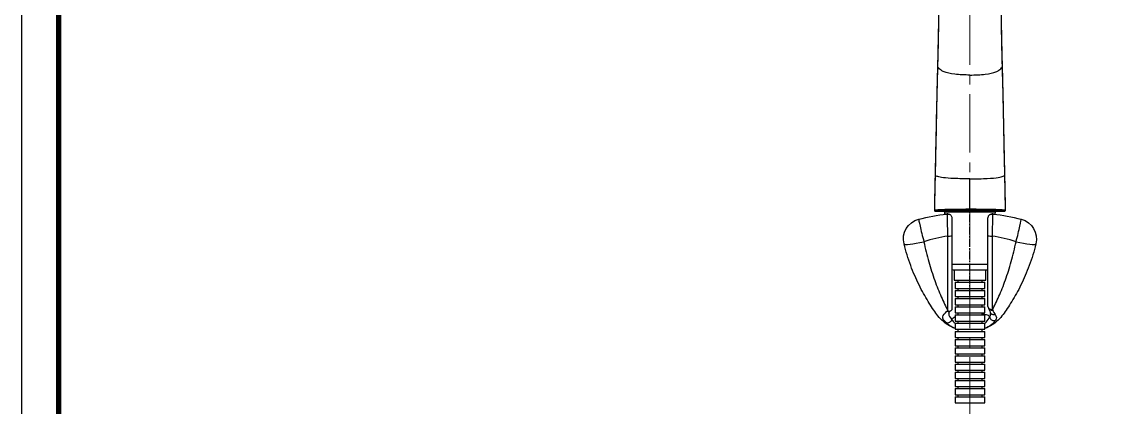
# Model space of a CAD drawing. Extents: x 0 to 1128, y 0 to 827.
# Drawn here: x 0 to 529, y 278 to 466 of the extents above; entities that cross this region are included whole.
import ezdxf

# ---------------------------------------------------------------- set-up
doc = ezdxf.new("R2010")
doc.units = 0
doc.header["$LTSCALE"] = 3
doc.header["$MEASUREMENT"] = 0
doc.linetypes.add('CENTER', pattern=[2, 1.25, -0.25, 0.25, -0.25])
doc.linetypes.add('CENTER2', pattern=[28.575, 19.05, -3.175, 3.175, -3.175])
doc.layers.get('0').update_dxf_attribs({"linetype": 'CONTINUOUS'})
doc.layers.add('1', color=7, linetype='CONTINUOUS')
doc.layers.add('Cneter', color=1, linetype='CENTER2', lineweight=13)

msp = doc.modelspace()

# ---------------------------------------------------------------- linework, layer by layer
at = {"ltscale": 0.5}
msp.add_lwpolyline([(0, 0), (1128.4, 0), (1128.4, 826.8), (0, 826.8)], close=True, dxfattribs=at)
at = {"color": 5, "linetype": 'ByBlock', "lineweight": 200, "const_width": 2.6}
msp.add_lwpolyline([(18.14, 35.4), (1110.14, 35.4), (1110.14, 807.6), (18.14, 807.6)], close=True, dxfattribs=at)
at = {"layer": '1', "color": 7, "linetype": 'Continuous'}
for p, q in [((451.09, 373.92), (450.63, 373.42)), ((450.63, 373.42), (450.72, 372.12)), ((450.63, 373.42), (463.09, 373.42)), ((451.09, 373.92), (463.09, 373.92)), ((463.09, 374.18), (463.09, 373.92)), ((463.09, 373.92), (475.09, 373.92)), ((463.09, 373.42), (475.56, 373.42)), ((475.56, 373.42), (475.09, 373.92)), ((475.47, 372.12), (475.56, 373.42)), ((452.29, 325.07), (452.29, 361.5)), ((454.29, 361.66), (454.29, 326.75)), ((471.89, 327.05), (471.89, 361.66)), ((473.89, 361.5), (473.89, 325.67)), ((454.29, 347.71), (463.09, 347.71)), ((455.34, 344.92), (455.34, 339.92)), ((463.09, 347.71), (471.89, 347.71)), ((470.84, 339.92), (470.84, 344.92)), ((455.34, 339.92), (463.09, 339.92)), ((455.79, 338.92), (455.79, 335.92)), ((455.79, 338.92), (463.09, 338.92)), ((457.09, 339.92), (457.09, 338.92)), ((463.09, 339.92), (470.84, 339.92)), ((463.09, 338.92), (470.39, 338.92)), ((469.09, 338.92), (469.09, 339.92)), ((470.39, 335.92), (470.39, 338.92)), ((455.79, 335.92), (463.09, 335.92)), ((455.79, 334.92), (455.79, 331.92)), ((455.79, 334.92), (463.09, 334.92)), ((457.09, 335.92), (457.09, 334.92)), ((463.09, 335.92), (470.39, 335.92)), ((463.09, 334.92), (470.39, 334.92)), ((469.09, 334.92), (469.09, 335.92)), ((470.39, 331.92), (470.39, 334.92)), ((455.79, 331.92), (463.09, 331.92)), ((455.79, 330.92), (455.79, 327.92)), ((455.79, 330.92), (463.09, 330.92)), ((455.79, 327.92), (463.09, 327.92)), ((457.09, 331.92), (457.09, 330.92)), ((457.09, 327.92), (457.09, 326.92)), ((463.09, 331.92), (470.39, 331.92)), ((463.09, 330.92), (470.39, 330.92)), ((463.09, 327.92), (470.39, 327.92)), ((469.09, 330.92), (469.09, 331.92)), ((469.09, 326.92), (469.09, 327.92)), ((470.39, 327.92), (470.39, 330.92)), ((455.79, 326.92), (455.79, 323.92)), ((455.79, 326.92), (463.09, 326.92)), ((455.79, 323.92), (463.09, 323.92)), ((455.79, 322.92), (455.79, 319.92)), ((455.79, 322.92), (463.09, 322.92)), ((457.09, 323.92), (457.09, 322.92)), ((463.09, 326.92), (470.39, 326.92)), ((463.09, 323.92), (470.39, 323.92)), ((463.09, 322.92), (470.39, 322.92)), ((469.09, 322.92), (469.09, 323.92)), ((470.39, 323.92), (470.39, 326.92)), ((470.39, 319.92), (470.39, 322.92)), ((455.79, 319.92), (463.09, 319.92)), ((455.79, 318.92), (455.79, 315.92)), ((455.79, 318.92), (463.09, 318.92)), ((457.09, 319.92), (457.09, 318.92)), ((463.09, 319.92), (470.39, 319.92)), ((463.09, 318.92), (470.39, 318.92)), ((469.09, 318.92), (469.09, 319.92)), ((470.39, 315.92), (470.39, 318.92)), ((455.79, 315.92), (463.09, 315.92)), ((455.79, 314.92), (455.79, 311.92)), ((455.79, 314.92), (463.09, 314.92)), ((457.09, 315.92), (457.09, 314.92)), ((463.09, 315.92), (470.39, 315.92)), ((463.09, 314.92), (470.39, 314.92)), ((469.09, 314.92), (469.09, 315.92)), ((470.39, 311.92), (470.39, 314.92)), ((455.79, 311.92), (463.09, 311.92)), ((455.79, 310.92), (455.79, 307.92)), ((455.79, 310.92), (463.09, 310.92)), ((455.79, 307.92), (463.09, 307.92)), ((455.79, 306.92), (455.79, 303.92)), ((455.79, 306.92), (463.09, 306.92)), ((457.09, 311.92), (457.09, 310.92)), ((457.09, 307.92), (457.09, 306.92)), ((463.09, 311.92), (470.39, 311.92)), ((463.09, 310.92), (470.39, 310.92)), ((463.09, 307.92), (470.39, 307.92)), ((463.09, 306.92), (470.39, 306.92)), ((469.09, 310.92), (469.09, 311.92)), ((469.09, 306.92), (469.09, 307.92)), ((470.39, 307.92), (470.39, 310.92)), ((470.39, 303.92), (470.39, 306.92)), ((455.79, 303.92), (463.09, 303.92)), ((455.79, 302.92), (455.79, 299.92)), ((455.79, 302.92), (463.09, 302.92)), ((457.09, 303.92), (457.09, 302.92)), ((463.09, 303.92), (470.39, 303.92)), ((463.09, 302.92), (470.39, 302.92)), ((469.09, 302.92), (469.09, 303.92)), ((470.39, 299.92), (470.39, 302.92)), ((455.79, 299.92), (463.09, 299.92)), ((455.79, 298.92), (455.79, 295.92)), ((455.79, 298.92), (463.09, 298.92)), ((457.09, 299.92), (457.09, 298.92)), ((463.09, 299.92), (470.39, 299.92)), ((463.09, 298.92), (470.39, 298.92)), ((469.09, 298.92), (469.09, 299.92)), ((470.39, 295.92), (470.39, 298.92)), ((455.79, 295.92), (463.09, 295.92)), ((455.79, 294.92), (455.79, 291.92)), ((455.79, 294.92), (463.09, 294.92)), ((455.79, 291.92), (463.09, 291.92)), ((455.79, 290.92), (455.79, 287.92)), ((455.79, 290.92), (463.09, 290.92)), ((457.09, 295.92), (457.09, 294.92)), ((457.09, 291.92), (457.09, 290.92)), ((463.09, 295.92), (470.39, 295.92)), ((463.09, 294.92), (470.39, 294.92)), ((463.09, 291.92), (470.39, 291.92)), ((463.09, 290.92), (470.39, 290.92)), ((469.09, 294.92), (469.09, 295.92)), ((469.09, 290.92), (469.09, 291.92)), ((470.39, 291.92), (470.39, 294.92)), ((470.39, 287.92), (470.39, 290.92)), ((455.79, 287.92), (463.09, 287.92)), ((455.79, 286.92), (455.79, 283.92)), ((455.79, 286.92), (463.09, 286.92)), ((457.09, 287.92), (457.09, 286.92)), ((463.09, 287.92), (470.39, 287.92)), ((463.09, 286.92), (470.39, 286.92)), ((469.09, 286.92), (469.09, 287.92)), ((470.39, 283.92), (470.39, 286.92)), ((455.79, 283.92), (463.09, 283.92)), ((455.79, 282.92), (455.79, 279.92)), ((455.79, 282.92), (463.09, 282.92)), ((457.09, 283.92), (457.09, 282.92)), ((463.09, 283.92), (470.39, 283.92)), ((463.09, 282.92), (470.39, 282.92)), ((469.09, 282.92), (469.09, 283.92)), ((470.39, 279.92), (470.39, 282.92)), ((455.79, 279.92), (463.09, 279.92)), ((463.09, 279.92), (470.39, 279.92))]:
    msp.add_line(p, q, dxfattribs=at)
at = {"layer": '1', "color": 7, "linetype": 'Continuous', "extrusion": (-6.12323e-17, 1.12482e-32, -1)}
for centre, start, end in [((-440.59, 360.06), 346.0375, 75.5225), ((-485.59, 360.06), 104.4775, 193.9625)]:
    msp.add_arc(centre, 10, start, end, dxfattribs=at)
at = {"layer": '1', "color": 7, "linetype": 'Continuous'}
for centre, start, end in [((455.39, 347.92), 248.485, 270), ((470.79, 347.92), 270, 291.515)]:
    msp.add_arc(centre, 3, start, end, dxfattribs=at)
for centre, major_axis, ratio, start_param, end_param in [((449.22, 373.69), (-2, 0), 0.022218, 6.16282, 7.521627), ((449.22, 373.69), (1.5, 0), 0.022218, 3.021228, 4.380224), ((463.12, 374.58), (-44.57, 0), 0.022218, 1.23815, 1.291272), ((463.12, 374.58), (44.09, 0), 0.022218, 4.379817, 4.429912), ((463.06, 374.58), (44.09, 0), 0.022218, 4.994866, 5.044961), ((463.06, 374.58), (-44.57, 0), 0.022218, 1.85032, 1.903442), ((476.97, 373.69), (1.5, 0), 0.022218, 5.044554, 6.40355), ((476.97, 373.69), (-2, 0), 0.022218, 1.90315, 3.261958), ((440.59, 360.06), (2.5, -9.68), 0.032961, 3.141593, 4.839361), ((485.59, 360.06), (-2.5, -9.68), 0.032961, 1.443824, 3.141593), ((452.29, 361.66), (-2, 0), 0.076696, 1.570796, 3.141593), ((473.89, 361.66), (-2, 0), 0.076696, 0, 1.570796), ((440.59, 360.06), (9.7, 2.41), 0.126983, 3.141593, 4.680827), ((485.59, 360.06), (-9.7, 2.41), 0.126983, 1.602358, 3.141593), ((474.03, 326.92), (-1.83, -0.82), 0.760059, 6.274802, 7.5268)]:
    msp.add_ellipse(centre, major_axis=major_axis, ratio=ratio, start_param=start_param, end_param=end_param, dxfattribs=at)
for points, degree, knots in [([(448.33, 502.2), (448.29, 501.13), (448.15, 497.63), (447.97, 491.81), (447.86, 484.9), (447.81, 478.48), (447.77, 472.55), (447.71, 467.24), (447.64, 462.52), (447.56, 458.4), (447.48, 454.78), (447.4, 451.43), (447.31, 447.95), (447.21, 443.97), (447.09, 439.34), (446.96, 434.09), (446.82, 428.24), (446.68, 421.78), (446.55, 414.85), (446.39, 407.49), (446.23, 399.72), (446.05, 391.44), (445.85, 382.87), (445.77, 377.06), (445.75, 374.19)], 3, [0, 0, 0, 0, 0.026744, 0.087581, 0.144011, 0.19603, 0.243612, 0.286739, 0.323286, 0.355818, 0.384332, 0.408906, 0.434436, 0.465912, 0.501926, 0.54249, 0.587596, 0.637229, 0.691347, 0.746419, 0.805409, 0.868312, 0.934913, 1, 1, 1, 1]), ([(480.44, 374.19), (480.41, 376.81), (480.34, 382.1), (480.17, 389.86), (480, 397.28), (479.86, 404.11), (479.73, 410.35), (479.61, 415.89), (479.52, 420.77), (479.43, 425.01), (479.35, 428.72), (479.27, 432.12), (479.18, 435.65), (479.08, 439.67), (478.96, 444.31), (478.83, 449.51), (478.69, 455.26), (478.56, 461.56), (478.46, 468.24), (478.39, 475.27), (478.34, 482.6), (478.25, 490.35), (478.05, 496.94), (477.91, 500.92), (477.85, 502.22)], 3, [0, 0, 0, 0, 0.059432, 0.119924, 0.176141, 0.228003, 0.27542, 0.318412, 0.354872, 0.387348, 0.41582, 0.440365, 0.465977, 0.49752, 0.533561, 0.574099, 0.619157, 0.668771, 0.722949, 0.778157, 0.837307, 0.900384, 0.967359, 1, 1, 1, 1]), ([(447.86, 478.72), (447.84, 476.1), (447.79, 470.44), (447.68, 462.33), (447.53, 455.67), (447.4, 449.88), (447.3, 446.49), (447.25, 444.28)], 3, [0, 0, 0, 0, 0.232179, 0.500321, 0.709532, 0.810613, 1, 1, 1, 1]), ([(478.94, 444.28), (478.87, 446.66), (478.76, 450.98), (478.62, 456.76), (478.49, 463.21), (478.39, 470.41), (478.35, 476.06), (478.33, 478.72)], 3, [0, 0, 0, 0, 0.203819, 0.370502, 0.499679, 0.764329, 1, 1, 1, 1]), ([(447.25, 444.28), (447.19, 442.1), (447.07, 437.73), (446.85, 428.95), (446.63, 417.89), (446.42, 406.75), (446.23, 397.81), (446.12, 393.34), (446.07, 391.1)], 3, [0, 0, 0, 0, 0.125004, 0.250004, 0.50001, 0.749995, 0.874997, 1, 1, 1, 1]), ([(463.09, 440.21), (461.8, 440.21), (459.2, 440.28), (454.38, 440.72), (450.85, 441.54), (448.89, 442.52), (447.98, 443.31), (447.53, 443.9), (447.29, 444.23), (447.25, 444.28)], 3, [0, 0, 0, 0, 0.138729, 0.277459, 0.554918, 0.693647, 0.832376, 0.971106, 1, 1, 1, 1]), ([(463.09, 440.21), (464.39, 440.21), (466.99, 440.28), (471.8, 440.72), (475.34, 441.54), (477.29, 442.52), (478.2, 443.31), (478.66, 443.9), (478.9, 444.23), (478.94, 444.28)], 3, [0, 0, 0, 0, 0.138729, 0.277458, 0.554915, 0.693644, 0.832373, 0.971101, 1, 1, 1, 1]), ([(480.11, 391.1), (480.06, 393.33), (479.95, 397.79), (479.82, 404.47), (479.68, 411.15), (479.5, 420.69), (479.31, 429.85), (479.09, 438.65), (478.99, 442.4), (478.94, 444.28)], 3, [0, 0, 0, 0, 0.124417, 0.249115, 0.373897, 0.498907, 0.785205, 0.892323, 1, 1, 1, 1]), ([(446.07, 391.1), (446.04, 389.7), (445.97, 386.91), (445.84, 381.28), (445.79, 377.04), (445.76, 374.21)], 3, [0, 0, 0, 0, 0.248558, 0.497105, 1, 1, 1, 1]), ([(463.09, 389.47), (460.38, 389.47), (457.65, 389.53), (453.16, 389.73), (451.41, 389.88), (448.79, 390.21), (447.95, 390.38), (446.82, 390.74), (446.46, 390.92), (446.07, 391.1)], 3, [0, 0, 0, 0, 0.25, 0.25, 0.5, 0.5, 0.75, 0.75, 1, 1, 1, 1]), ([(463.09, 389.47), (464.6, 389.47), (467.64, 389.5), (472.99, 389.7), (476.52, 390.05), (478.48, 390.44), (479.33, 390.74), (479.8, 390.96), (480.07, 391.08), (480.11, 391.1)], 3, [0, 0, 0, 0, 0.138778, 0.277557, 0.555114, 0.693892, 0.832671, 0.971449, 1, 1, 1, 1]), ([(463.09, 374.74), (463.09, 376.9), (463.09, 381.8), (463.09, 386.71), (463.09, 389.47)], 3, [0, 0, 0, 0, 0.442045, 1, 1, 1, 1]), ([(480.43, 374.21), (480.39, 377.04), (480.32, 382.68), (480.18, 388.3), (480.11, 391.1)], 3, [0, 0, 0, 0, 0.502912, 1, 1, 1, 1]), ([(445.73, 374.21), (445.73, 374.21), (445.71, 374.15), (445.75, 374.03), (445.82, 373.89), (445.92, 373.8), (446, 373.74), (446.07, 373.72), (446.13, 373.7), (446.2, 373.69), (446.31, 373.67), (446.57, 373.66), (446.93, 373.65), (447.18, 373.64), (447.23, 373.64)], 3, [0, 0, 0, 0, 0.00128, 0.061915, 0.109336, 0.149378, 0.184064, 0.213952, 0.245152, 0.293376, 0.413421, 0.665392, 0.934538, 1, 1, 1, 1]), ([(445.76, 374.21), (445.75, 374.15), (445.78, 374.02), (445.89, 373.84), (446.07, 373.72), (446.2, 373.7), (446.25, 373.7)], 3, [0, 0, 0, 0, 0.254905, 0.509835, 0.764765, 1, 1, 1, 1]), ([(445.76, 374.21), (446.03, 374.26), (446.54, 374.36), (448.12, 374.48), (450.46, 374.58), (453.51, 374.65), (456.93, 374.7), (460.17, 374.73), (462.19, 374.74), (463.09, 374.74)], 3, [0, 0, 0, 0, 0.204089, 0.387462, 0.551114, 0.693605, 0.816122, 0.918349, 1, 1, 1, 1]), ([(446.25, 373.7), (446.18, 373.69), (446.33, 373.68), (446.47, 373.67), (447.11, 373.64), (447.58, 373.63), (448.06, 373.63), (448.62, 373.62)], 2, [0, 0, 0, 0.25, 0.25, 0.5, 0.75, 0.75, 1, 1, 1]), ([(463.09, 374.23), (462.26, 374.23), (461.47, 374.23), (460.66, 374.23), (459.86, 374.23), (459.05, 374.22), (458.31, 374.22), (457.55, 374.21), (455.32, 374.18), (454.01, 374.16), (452.71, 374.13), (451.61, 374.1), (450.53, 374.06), (449.65, 374.02), (448.77, 373.98), (448.12, 373.93), (447.49, 373.88), (447.01, 373.83), (446.56, 373.77), (446.25, 373.7)], 2, [0, 0, 0, 0.0625, 0.0625, 0.125, 0.125, 0.1875, 0.1875, 0.25, 0.375, 0.375, 0.5, 0.5, 0.625, 0.625, 0.75, 0.75, 0.875, 0.875, 1, 1, 1]), ([(447.23, 373.69), (447.85, 373.81), (448.52, 373.92), (452.04, 374.08), (453.63, 374.13), (457.84, 374.19), (460.45, 374.21), (463.09, 374.21)], 3, [0, 0, 0, 0, 0.5, 0.5, 0.75, 0.75, 1, 1, 1, 1]), ([(463.09, 374.2), (460.53, 374.2), (458.02, 374.18), (453.9, 374.12), (452.38, 374.07), (450.14, 373.97), (449.39, 373.91), (448.34, 373.8), (448.03, 373.75), (447.73, 373.69)], 3, [0, 0, 0, 0, 0.25, 0.25, 0.5, 0.5, 0.75, 0.75, 1, 1, 1, 1]), ([(450.87, 372.17), (450.87, 372.17), (450.88, 372.17), (450.91, 372.17), (450.98, 372.18), (451.04, 372.18), (451.09, 372.18), (451.1, 372.18)], 3, [0, 0, 0, 0, 0.117287, 0.217707, 0.437799, 0.865839, 1, 1, 1, 1]), ([(452.07, 372.31), (452.08, 372.31), (452.08, 372.31), (452.32, 372.34), (452.56, 372.32), (453.01, 372.2), (453.21, 372.11), (453.51, 371.92), (453.61, 371.83), (453.7, 371.74)], 3, [0, 0, 0, 0, 0.007507, 0.007507, 0.408699, 0.408699, 0.781214, 0.781214, 1, 1, 1, 1]), ([(452.07, 372.26), (452.08, 372.26), (452.08, 372.26), (452.26, 372.28), (452.43, 372.28), (452.82, 372.23), (453.04, 372.16), (453.43, 371.96), (453.61, 371.82), (453.91, 371.51), (454.03, 371.32), (454.21, 370.92), (454.27, 370.7), (454.28, 370.48)], 3, [0, 0, 0, 0, 0.004771, 0.004771, 0.168449, 0.168449, 0.381096, 0.381096, 0.589432, 0.589432, 0.794609, 0.794609, 1, 1, 1, 1]), ([(452.29, 361.5), (452.23, 364.1), (452.17, 366.73), (452.09, 370.69), (452.07, 372), (452.07, 372.26)], 3, [0, 0, 0, 0, 0.5, 0.5, 1, 1, 1, 1]), ([(454.29, 370.32), (454.29, 370.23), (454.29, 369.22), (454.29, 366.01), (454.29, 363.82), (454.29, 361.66)], 3, [0, 0, 0, 0, 0.5, 0.5, 1, 1, 1, 1]), ([(463.09, 374.74), (463.7, 374.74), (465.02, 374.74), (467.13, 374.72), (469.45, 374.7), (471.84, 374.66), (474.11, 374.62), (476.1, 374.56), (477.74, 374.49), (478.98, 374.41), (479.88, 374.32), (480.24, 374.25), (480.43, 374.21)], 3, [0, 0, 0, 0, 0.054974, 0.120054, 0.195273, 0.280468, 0.375127, 0.480236, 0.59556, 0.720264, 0.855087, 1, 1, 1, 1]), ([(463.09, 374.23), (463.09, 374.24), (463.09, 374.26), (463.09, 374.37), (463.09, 374.55), (463.09, 374.68), (463.09, 374.74)], 3, [0, 0, 0, 0, 0.235237, 0.490172, 0.745106, 1, 1, 1, 1]), ([(463.09, 374.23), (463.2, 374.23), (463.43, 374.23), (463.99, 374.23), (464.83, 374.23), (465.71, 374.23), (466.79, 374.22), (468.03, 374.22), (469.57, 374.2), (470.74, 374.18), (471.51, 374.17), (471.96, 374.16), (472.46, 374.15), (472.92, 374.14), (473.33, 374.13), (473.9, 374.12), (475.15, 374.08), (476.42, 374.03), (477.46, 373.97), (478.15, 373.93), (478.73, 373.88), (479.12, 373.83), (479.4, 373.8), (479.67, 373.76), (479.83, 373.73), (479.93, 373.7)], 3, [0, 0, 0, 0, 0.009717, 0.021592, 0.052678, 0.087439, 0.104492, 0.156169, 0.208191, 0.260966, 0.284157, 0.298443, 0.31492, 0.346217, 0.359099, 0.370359, 0.427491, 0.548459, 0.613538, 0.682261, 0.754769, 0.83154, 0.87175, 0.913234, 1, 1, 1, 1]), ([(463.09, 374.21), (465.72, 374.21), (468.29, 374.2), (472.53, 374.13), (474.12, 374.08), (476.45, 373.98), (477.24, 373.92), (478.33, 373.81), (478.64, 373.75), (478.95, 373.69)], 3, [0, 0, 0, 0, 0.25, 0.25, 0.5, 0.5, 0.75, 0.75, 1, 1, 1, 1]), ([(478.45, 373.69), (477.85, 373.8), (477.21, 373.92), (473.82, 374.07), (472.29, 374.12), (468.22, 374.18), (465.67, 374.2), (463.09, 374.2)], 3, [0, 0, 0, 0, 0.5, 0.5, 0.75, 0.75, 1, 1, 1, 1]), ([(471.89, 361.66), (471.89, 363.82), (471.89, 366.01), (471.89, 369.22), (471.89, 370.23), (471.89, 370.32)], 3, [0, 0, 0, 0, 0.5, 0.5, 1, 1, 1, 1]), ([(471.9, 370.48), (471.92, 370.7), (471.97, 370.92), (472.15, 371.32), (472.27, 371.51), (472.57, 371.82), (472.75, 371.96), (473.14, 372.16), (473.36, 372.23), (473.75, 372.28), (473.93, 372.28), (474.1, 372.26), (474.11, 372.26), (474.11, 372.26)], 3, [0, 0, 0, 0, 0.205391, 0.205391, 0.410568, 0.410568, 0.618904, 0.618904, 0.831551, 0.831551, 0.995229, 0.995229, 1, 1, 1, 1]), ([(472.48, 371.74), (472.57, 371.83), (472.67, 371.92), (472.97, 372.11), (473.18, 372.2), (473.62, 372.32), (473.86, 372.34), (474.1, 372.31), (474.11, 372.31), (474.11, 372.31)], 3, [0, 0, 0, 0, 0.218786, 0.218786, 0.591301, 0.591301, 0.992493, 0.992493, 1, 1, 1, 1]), ([(474.11, 372.26), (474.11, 372), (474.09, 370.69), (474.01, 366.73), (473.95, 364.1), (473.89, 361.5)], 3, [0, 0, 0, 0, 0.5, 0.5, 1, 1, 1, 1]), ([(475.06, 372.18), (475.11, 372.18), (475.18, 372.18), (475.26, 372.18), (475.29, 372.17), (475.31, 372.17), (475.31, 372.17), (475.31, 372.17)], 3, [0, 0, 0, 0, 0.469812, 0.772051, 0.873112, 0.946142, 1, 1, 1, 1]), ([(478.55, 373.63), (478.58, 373.63), (479.07, 373.64), (479.71, 373.67), (479.86, 373.68), (480, 373.69), (479.93, 373.7)], 2, [0, 0, 0, 0.017461, 0.344974, 0.672487, 0.672487, 1, 1, 1]), ([(478.95, 373.64), (479.04, 373.64), (479.32, 373.65), (479.69, 373.66), (479.9, 373.68), (480.01, 373.69), (480.09, 373.71), (480.19, 373.75), (480.29, 373.82), (480.39, 373.94), (480.45, 374.08), (480.45, 374.17), (480.45, 374.2)], 3, [0, 0, 0, 0, 0.127052, 0.38229, 0.641668, 0.73041, 0.785857, 0.821464, 0.863279, 0.913604, 0.969328, 1, 1, 1, 1]), ([(479.93, 373.7), (479.99, 373.7), (480.11, 373.72), (480.29, 373.84), (480.41, 374.02), (480.43, 374.15), (480.43, 374.21)], 3, [0, 0, 0, 0, 0.234792, 0.489872, 0.744953, 1, 1, 1, 1]), ([(446.88, 323.2), (445.6, 324.98), (444.16, 327.09), (441.18, 331.96), (439.66, 334.68), (436.76, 340.56), (435.37, 343.77), (432.89, 350.48), (431.8, 353.98), (430.89, 357.65)], 3, [0, 0, 0, 0, 0.25, 0.25, 0.5, 0.5, 0.75, 0.75, 1, 1, 1, 1]), ([(440.59, 358.75), (441.27, 355.35), (442.06, 352.07), (443.83, 345.76), (444.82, 342.7), (446.89, 336.96), (447.97, 334.3), (450.15, 329.36), (451.25, 327.07), (452.29, 325.07)], 3, [0, 0, 0, 0, 0.25, 0.25, 0.5, 0.5, 0.75, 0.75, 1, 1, 1, 1]), ([(474.03, 325.35), (475.06, 327.35), (476.16, 329.63), (478.32, 334.54), (479.38, 337.18), (481.42, 342.87), (482.4, 345.9), (484.14, 352.15), (484.92, 355.39), (485.59, 358.75)], 3, [0, 0, 0, 0, 0.25, 0.25, 0.5, 0.5, 0.75, 0.75, 1, 1, 1, 1]), ([(495.3, 357.65), (494.38, 353.98), (493.29, 350.48), (490.82, 343.77), (489.42, 340.56), (486.53, 334.68), (485, 331.96), (482.02, 327.09), (480.58, 324.98), (479.3, 323.2)], 3, [0, 0, 0, 0, 0.25, 0.25, 0.5, 0.5, 0.75, 0.75, 1, 1, 1, 1]), ([(455.29, 344.92), (455.29, 344.92), (455.29, 344.92), (455.29, 344.92), (456.13, 344.92), (459.02, 344.92), (461.05, 344.92), (463.09, 344.92)], 3, [0, 0, 0, 0, 0.000824, 0.000824, 0.500412, 0.500412, 1, 1, 1, 1]), ([(463.09, 344.92), (465.13, 344.92), (467.16, 344.92), (470.05, 344.92), (470.89, 344.92), (470.89, 344.92), (470.89, 344.92), (470.89, 344.92)], 3, [0, 0, 0, 0, 0.49959, 0.49959, 0.999181, 0.999181, 1, 1, 1, 1]), ([(455.8, 316.3), (454.66, 316.75), (453.44, 317.34), (450.3, 319.38), (448.39, 321.12), (446.88, 323.2)], 3, [0, 0, 0, 0, 0.384067, 0.384067, 1, 1, 1, 1]), ([(451.6, 319.05), (450.38, 320.13), (449.76, 321.11), (449.95, 322.8), (450.75, 323.62), (451.86, 324.83)], 3, [0, 0, 0, 0, 0.5, 0.5, 1, 1, 1, 1]), ([(452.35, 324.7), (452.33, 324.81), (452.31, 324.92), (452.29, 325.05), (452.29, 325.06), (452.29, 325.07)], 3, [0, 0, 0, 0, 0.900036, 0.900036, 1, 1, 1, 1]), ([(454.11, 325.24), (454.02, 325.1), (453.89, 324.97), (453.59, 324.78), (453.41, 324.72), (453.03, 324.64), (452.81, 324.64), (452.51, 324.67), (452.43, 324.69), (452.35, 324.7)], 3, [0, 0, 0, 0, 0.290833, 0.290833, 0.580688, 0.580688, 0.885685, 0.885685, 1, 1, 1, 1]), ([(452.69, 323.76), (452.69, 323.76), (452.69, 323.77), (452.69, 323.81), (452.77, 324.01), (452.93, 324.3), (453.08, 324.55), (453.16, 324.67)], 3, [0, 0, 0, 0, 0.070781, 0.337198, 0.585459, 0.817998, 1, 1, 1, 1]), ([(452.69, 323.77), (452.69, 323.69), (452.69, 323.61), (452.78, 322.66), (453.33, 321.71), (454.25, 320.72)], 3, [0, 0, 0, 0, 0.082026, 0.082026, 1, 1, 1, 1]), ([(472.68, 321.95), (472.37, 322.53), (471.86, 322.75), (470.62, 323.11), (469.91, 323.22), (469.12, 323.3)], 3, [0, 0, 0, 0, 0.533403, 0.533403, 1, 1, 1, 1]), ([(479.3, 323.2), (477.8, 321.13), (475.89, 319.37), (472.74, 317.34), (471.52, 316.75), (470.38, 316.3)], 3, [0, 0, 0, 0, 0.616324, 0.616324, 1, 1, 1, 1]), ([(471.89, 327.05), (471.89, 326.88), (471.93, 326.71), (472.07, 326.39), (472.18, 326.25), (472.46, 326), (472.63, 325.9), (473, 325.74), (473.22, 325.69), (473.58, 325.66), (473.73, 325.66), (473.88, 325.67), (473.89, 325.67), (473.89, 325.67)], 3, [0, 0, 0, 0, 0.212222, 0.212222, 0.424374, 0.424374, 0.637608, 0.637608, 0.852942, 0.852942, 0.994498, 0.994498, 1, 1, 1, 1]), ([(472.19, 326.16), (472.23, 326.07), (472.41, 325.67), (472.66, 325.09), (472.88, 324.55), (472.94, 324.34), (472.96, 324.29)], 3, [0, 0, 0, 0, 0.103224, 0.524644, 0.869823, 1, 1, 1, 1]), ([(472.96, 324.29), (473.01, 324.12), (473.1, 323.95), (473.33, 323.64), (473.48, 323.5), (473.82, 323.28), (474.02, 323.2), (474.44, 323.11), (474.66, 323.09), (475.02, 323.12), (475.16, 323.15), (475.3, 323.19), (475.32, 323.19), (475.33, 323.2)], 3, [0, 0, 0, 0, 0.202242, 0.202242, 0.419427, 0.419427, 0.636714, 0.636714, 0.854125, 0.854125, 0.98775, 0.98775, 1, 1, 1, 1]), ([(473.03, 324.07), (473.06, 324), (473.15, 323.82), (473.19, 323.66), (473.2, 323.61), (473.2, 323.6), (473.2, 323.6)], 3, [0, 0, 0, 0, 0.197918, 0.592862, 0.998647, 1, 1, 1, 1]), ([(454.2, 320.62), (454.14, 320.41), (454.04, 320.21), (453.8, 319.85), (453.64, 319.67), (453.31, 319.38), (453.11, 319.26), (452.72, 319.08), (452.51, 319.02), (452.11, 318.96), (451.91, 318.97), (451.69, 319.02), (451.65, 319.03), (451.62, 319.04), (451.61, 319.05), (451.6, 319.05)], 3, [0, 0, 0, 0, 0.191438, 0.191438, 0.38287, 0.38287, 0.574422, 0.574422, 0.766339, 0.766339, 0.958624, 0.958624, 0.992339, 0.992339, 1, 1, 1, 1]), ([(455.78, 316.44), (455.11, 316.65), (454.5, 316.93), (452.97, 317.79), (452.19, 318.42), (451.6, 319.05)], 3, [0, 0, 0, 0, 0.358827, 0.358827, 1, 1, 1, 1]), ([(454.25, 320.72), (454.23, 320.7), (454.22, 320.68), (454.21, 320.64), (454.2, 320.63), (454.2, 320.62)], 3, [0, 0, 0, 0, 0.674483, 0.674483, 1, 1, 1, 1]), ([(470.38, 318.86), (470.6, 319.06), (470.82, 319.26), (471.8, 320.25), (472.36, 321.09), (472.71, 321.89)], 3, [0, 0, 0, 0, 0.200852, 0.200852, 1, 1, 1, 1]), ([(475.51, 320.29), (475.09, 319.5), (474.29, 318.63), (472.41, 317.29), (471.48, 316.78), (470.4, 316.43)], 3, [0, 0, 0, 0, 0.597437, 0.597437, 1, 1, 1, 1]), ([(472.71, 321.89), (472.7, 321.9), (472.7, 321.91), (472.69, 321.94), (472.69, 321.94), (472.68, 321.95)], 3, [0, 0, 0, 0, 0.53512, 0.53512, 1, 1, 1, 1]), ([(472.71, 321.89), (472.74, 321.68), (472.82, 321.48), (473.03, 321.1), (473.17, 320.92), (473.49, 320.62), (473.68, 320.49), (474.09, 320.29), (474.3, 320.22), (474.74, 320.15), (474.96, 320.16), (475.27, 320.21), (475.38, 320.24), (475.49, 320.28), (475.5, 320.28), (475.51, 320.29)], 3, [0, 0, 0, 0, 0.179587, 0.179587, 0.359174, 0.359174, 0.538771, 0.538771, 0.718454, 0.718454, 0.898245, 0.898245, 0.990374, 0.990374, 1, 1, 1, 1])]:
    msp.add_open_spline(points, degree=degree, knots=knots, dxfattribs=at)
at = {"layer": '1', "color": 7, "linetype": 'CENTER'}
msp.add_open_spline([(463.09, 332.42), (463.09, 337.42), (463.09, 380.42)], degree=1, knots=[0, 0, 0.104167, 1, 1], dxfattribs=at)
at = {"layer": '1', "color": 7, "linetype": 'Continuous'}
for points, degree in [([(438.09, 369.74), (442.61, 370.91), (447.15, 371.75), (451.72, 372.27)], 3), ([(448.62, 373.62), (449.34, 373.62), (450.06, 373.61), (450.79, 373.61)], 3), ([(450.86, 372.17), (450.68, 372.15), (450.55, 372.13), (450.49, 372.12)], 3), ([(451.72, 372.27), (451.15, 372.21), (450.86, 372.17), (450.85, 372.17)], 3), ([(451.57, 372.25), (451.71, 372.27), (451.88, 372.29), (452.07, 372.31)], 3), ([(452.57, 372.26), (452.17, 372.33), (451.72, 372.26)], 2), ([(452.07, 372.26), (451.94, 372.28), (451.83, 372.28), (451.72, 372.27)], 3), ([(454.28, 370.48), (454.29, 370.43), (454.29, 370.37), (454.29, 370.32)], 3), ([(471.89, 370.32), (471.89, 370.37), (471.89, 370.43), (471.9, 370.48)], 3), ([(474.45, 372.26), (474.01, 372.33), (473.62, 372.26)], 2), ([(474.11, 372.31), (474.3, 372.29), (474.47, 372.27), (474.61, 372.25)], 3), ([(474.46, 372.27), (474.35, 372.28), (474.24, 372.28), (474.11, 372.26)], 3), ([(474.46, 372.27), (479.06, 371.75), (483.6, 370.9), (488.09, 369.74)], 3), ([(475.33, 372.17), (475.32, 372.17), (475.03, 372.21), (474.46, 372.27)], 3), ([(475.45, 372.15), (475.45, 372.15), (475.39, 372.16), (475.28, 372.17)], 3), ([(475.37, 373.61), (476.11, 373.61), (476.84, 373.62), (477.56, 373.62)], 3), ([(480.43, 374.21), (480.44, 374.21), (480.45, 374.21), (480.45, 374.21)], 3), ([(452.29, 361.5), (448.35, 360.91), (444.42, 359.98), (440.59, 358.75)], 3), ([(485.59, 358.75), (481.76, 359.99), (477.86, 360.9), (473.89, 361.5)], 3), ([(451.86, 324.83), (452.02, 324.79), (452.18, 324.75), (452.35, 324.7)], 3), ([(454.19, 325.59), (454.17, 325.47), (454.14, 325.35), (454.11, 325.24)], 3), ([(454.29, 326.75), (454.29, 326.34), (454.25, 325.95), (454.19, 325.59)], 3), ([(472, 326.54), (472.2, 326.12)], 1), ([(472.68, 321.95), (473.02, 322.54), (473.19, 323.08), (473.19, 323.63)], 3), ([(473.89, 325.67), (473.94, 325.56), (473.99, 325.45), (474.03, 325.35)], 3), ([(474.03, 325.35), (474.54, 324.51), (475, 323.82), (475.33, 323.2)], 3), ([(475.33, 323.2), (476.09, 322.15), (476.21, 321.34), (475.51, 320.29)], 3), ([(454.2, 320.62), (454.62, 320.02), (455.15, 319.41), (455.82, 318.86)], 3), ([(455.78, 321.97), (455.16, 321.66), (454.64, 321.26), (454.25, 320.72)], 3), ([(457.11, 315.83), (457.05, 315.85), (456.99, 315.87), (456.92, 315.9)], 3), ([(469.22, 315.88), (469.17, 315.87), (469.12, 315.85), (469.06, 315.83)], 3)]:
    msp.add_open_spline(points, degree=degree, dxfattribs=at)
at = {"layer": 'Cneter', "lineweight": 5, "ltscale": 0.5}
msp.add_open_spline([(463.09, 547.12), (463.09, 497.85), (463.09, 160.98)], degree=1, knots=[0, 0, 0.9078632, 0.999296, 0.999296], dxfattribs=at)

doc.saveas('drawing.dxf')
